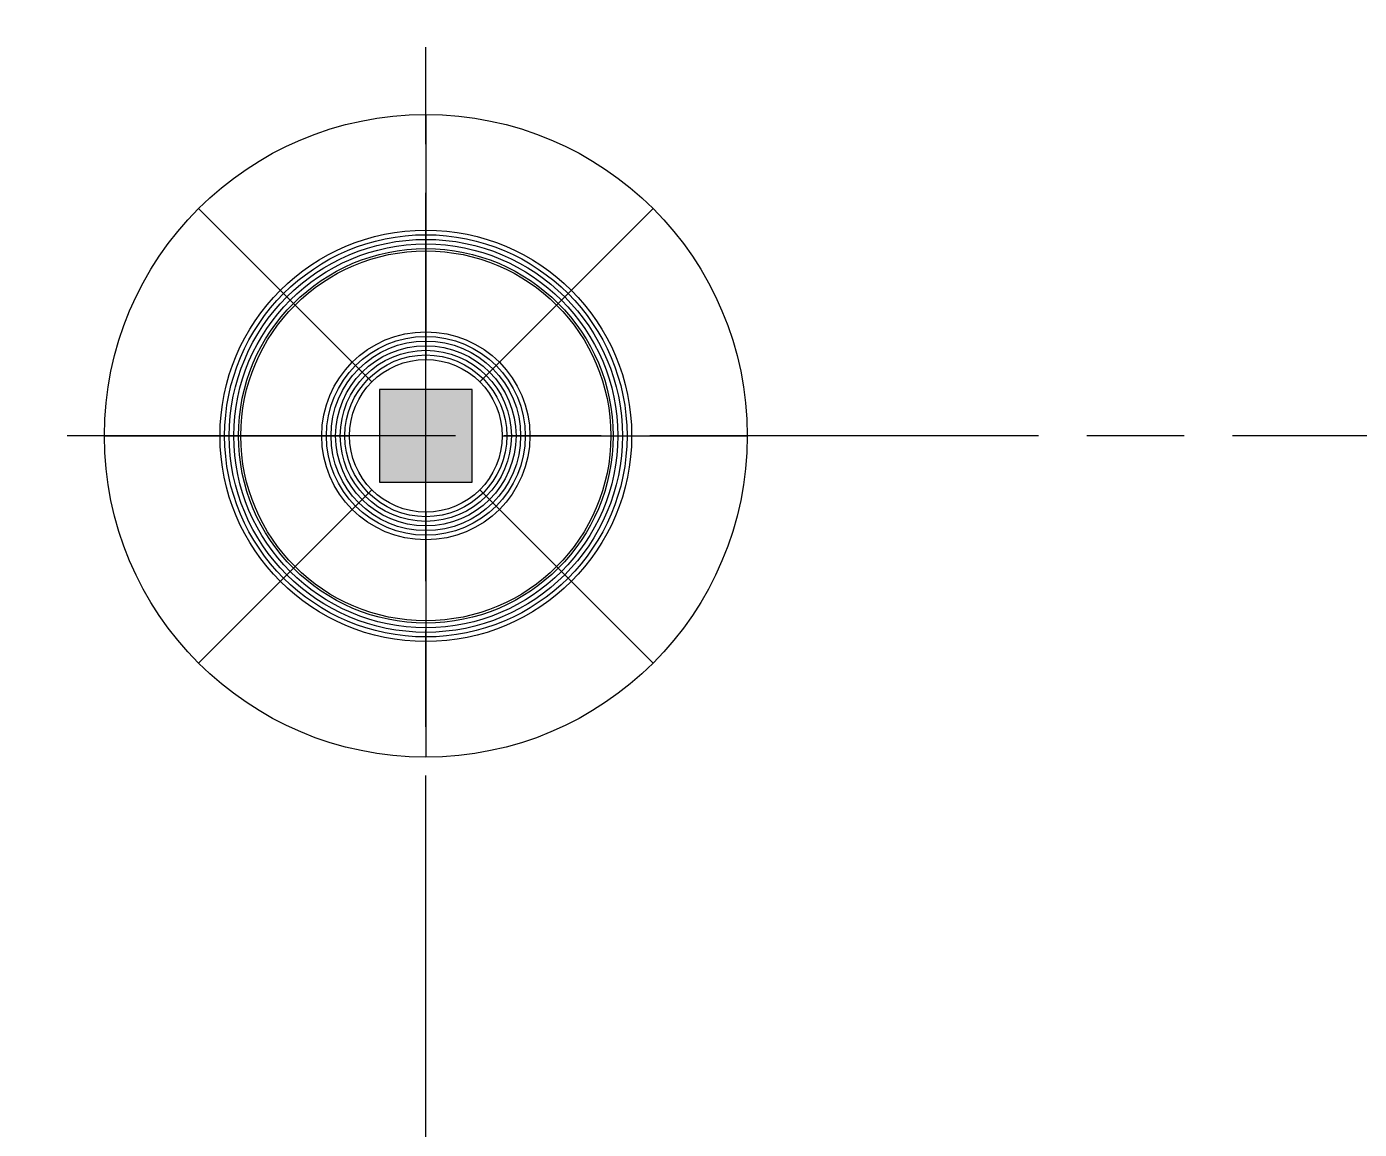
# Model space of a CAD drawing. Header units: inches. Extents: x 2870606 to 3671143, y -733551 to -473558.
# Drawn here: x 3331846 to 3337609, y -509423 to -504653 of the extents above; entities that cross this region are included whole.
import ezdxf

# ---------------------------------------------------------------- set-up
doc = ezdxf.new("R2010")
doc.units = ezdxf.units.IN
doc.header["$MEASUREMENT"] = 0
doc.linetypes.add('ACAD_ISO08W100', pattern=[36, 24, -3, 6, -3])

msp = doc.modelspace()

# ---------------------------------------------------------------- hatches: boundary and pattern name
h = msp.add_hatch(color=256)
h.dxf.hatch_style = 1
h.paths.add_polyline_path([(3333772.01, -506623.13), (3333772.01, -506223.13), (3333372.01, -506223.13), (3333372.01, -506623.13)])

# ---------------------------------------------------------------- linework, layer by layer
at = {"color": 252, "linetype": 'ACAD_ISO08W100', "ltscale": 70}
for p, q in [((3333572.01, -524692.02), (3333572.01, -496403.85)), ((3366460.93, -506423.13), (3300567.24, -506423.13))]:
    msp.add_line(p, q, dxfattribs=at)
for p, q in [((3333572.01, -505033.13), (3333572.01, -506093.13)), ((3332589.13, -505440.25), (3333338.66, -506189.79)), ((3334554.89, -505440.25), (3333805.35, -506189.79)), ((3332182.01, -506423.13), (3333242.01, -506423.13)), ((3333902.01, -506423.13), (3334962.01, -506423.13)), ((3333338.66, -506656.48), (3332589.13, -507406.01)), ((3333805.35, -506656.48), (3334554.89, -507406.01)), ((3333572.01, -506753.13), (3333572.01, -507813.13))]:
    msp.add_line(p, q)
msp.add_lwpolyline([(3333372.01, -506223.13), (3333372.01, -506623.13), (3333772.01, -506623.13), (3333772.01, -506223.13)], close=True)
for radius in [1390, 890, 870, 850, 830, 810, 800, 450, 430, 410, 390, 370, 350, 330]:
    msp.add_circle((3333572.01, -506423.13), radius)

doc.saveas('drawing.dxf')
